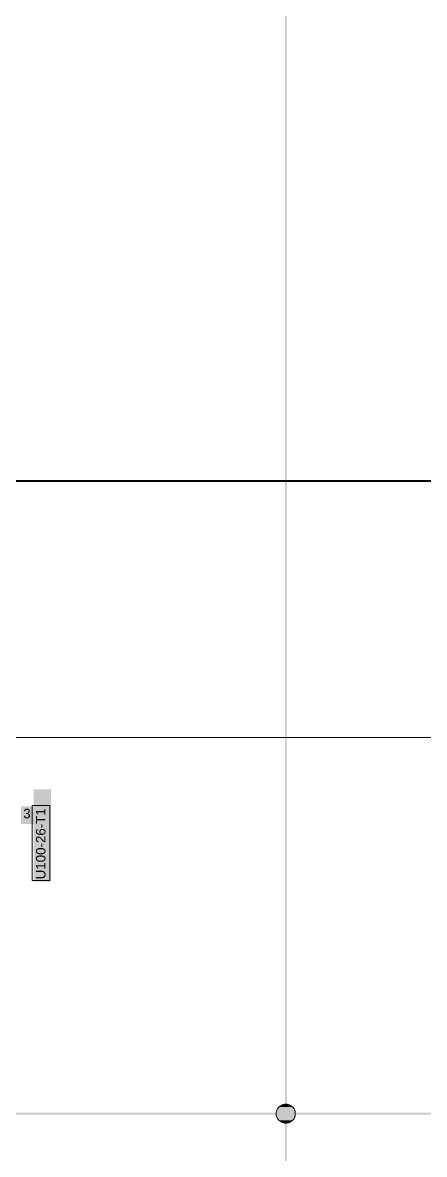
# Model space of a CAD drawing. Extents: x -1132 to 613, y -179 to 712.
# Drawn here: x -631.6 to -568.4, y 148.4 to 326.5 of the extents above; entities that cross this region are included whole.
import ezdxf
from ezdxf.lldxf.tags import DXFTag

# ---------------------------------------------------------------- set-up
doc = ezdxf.new("R2010")
doc.units = 0
doc.layers.get('0').update_dxf_attribs({"lineweight": 13})
doc.layers.add('A-____-MATC-OTLN', color=7, linetype='Strichpunkt - Mittel', lineweight=40, true_color=0x0080ff)
doc.layers.add('EL01_WAN_Leitung_Potentialausgleich', color=1, linetype='fein_strichliert', lineweight=13, true_color=0xff0000)
for name, color, linetype, lineweight in [('A-____-NOTE-TEXT', 7, 'Continuous', 9), ('A-DOOR-____-IDEN', 7, 'Continuous', 5), ('S-GRID-____-OTLN', 7, 'Continuous', 5)]:
    doc.layers.add(name, color=color, linetype=linetype, lineweight=lineweight)
doc.styles.get("Standard").update_dxf_attribs({"font": 'arial.ttf'})
tags = doc.linetypes.add('_Rasterlinie_', pattern=[0.375, 0.2, -0.05, 0.075, -0.05]).pattern_tags.tags
tags[10:11] = [DXFTag(74, 4), DXFTag(75, 0), DXFTag(340, '0'), DXFTag(46, 1.0), DXFTag(50, 0.0), DXFTag(44, 0.0), DXFTag(45, 0.0)]
tags[8:9] = [DXFTag(74, 4), DXFTag(75, 0), DXFTag(340, '0'), DXFTag(46, 1.0), DXFTag(50, 0.0), DXFTag(44, 0.0), DXFTag(45, 0.0)]
tags[6:7] = [DXFTag(74, 4), DXFTag(75, 0), DXFTag(340, '0'), DXFTag(46, 1.0), DXFTag(50, 0.0), DXFTag(44, 0.0), DXFTag(45, 0.0)]
tags[4:5] = [DXFTag(74, 4), DXFTag(75, 0), DXFTag(340, '0'), DXFTag(46, 1.0), DXFTag(50, 0.0), DXFTag(44, 0.0), DXFTag(45, 0.0)]
tags = doc.linetypes.add('fein_strichliert', pattern=[4, 1, -2, 1]).pattern_tags.tags
tags[8:9] = [DXFTag(74, 4), DXFTag(75, 0), DXFTag(340, '0'), DXFTag(46, 0.0), DXFTag(50, 0.0), DXFTag(44, 0.0), DXFTag(45, 0.0)]
tags[6:7] = [DXFTag(74, 4), DXFTag(75, 0), DXFTag(340, '0'), DXFTag(46, 0.0), DXFTag(50, 0.0), DXFTag(44, 0.0), DXFTag(45, 0.0)]
tags[4:5] = [DXFTag(74, 4), DXFTag(75, 0), DXFTag(340, '0'), DXFTag(46, 0.0), DXFTag(50, 0.0), DXFTag(44, 0.0), DXFTag(45, 0.0)]
tags = doc.linetypes.add('Strichpunkt - Mittel', pattern=[0.35, 0.15, -0.1, 0, -0.1]).pattern_tags.tags
tags[10:11] = [DXFTag(74, 4), DXFTag(75, 0), DXFTag(340, '0'), DXFTag(46, 1.0), DXFTag(50, 0.0), DXFTag(44, 0.0), DXFTag(45, 0.0)]
tags[8:9] = [DXFTag(74, 4), DXFTag(75, 0), DXFTag(340, '0'), DXFTag(46, 1.0), DXFTag(50, 0.0), DXFTag(44, 0.0), DXFTag(45, 0.0)]
tags[6:7] = [DXFTag(74, 4), DXFTag(75, 0), DXFTag(340, '0'), DXFTag(46, 1.0), DXFTag(50, 0.0), DXFTag(44, 0.0), DXFTag(45, 0.0)]
tags[4:5] = [DXFTag(74, 4), DXFTag(75, 0), DXFTag(340, '0'), DXFTag(46, 1.0), DXFTag(50, 0.0), DXFTag(44, 0.0), DXFTag(45, 0.0)]

# ---------------------------------------------------------------- blocks, each defined once
blk = doc.blocks.new('Referenz-A0ULN8GXQT', base_point=(-1139.87, -119.94))
at = {"layer": 'A-____-MATC-OTLN', "color": 0, "linetype": 'Strichpunkt - Mittel', "ltscale": 0.4}
blk.add_line((-1114.83, 254.4), (174.99, 254.4), dxfattribs=at)
at = {"layer": 'A-____-NOTE-TEXT', "color": 7, "linetype": 'Continuous', "lineweight": 5, "ltscale": 0.13, "true_color": 0xffffff}
for points in [[(-631.91, 200.39), (-629.71, 200.39), (-631.91, 203.15)], [(-629.71, 200.39), (-631.91, 203.15), (-629.71, 203.15)]]:
    blk.add_solid(points, dxfattribs=at)
at = {"layer": 'A-DOOR-____-IDEN', "color": 0, "linetype": 'Continuous', "ltscale": 0.13}
for p, q in [((-630.15, 191.47), (-630.15, 203.31)), ((-630.15, 203.31), (-627.37, 203.31)), ((-627.37, 203.31), (-627.37, 191.47)), ((-627.37, 191.47), (-630.15, 191.47))]:
    blk.add_line(p, q, dxfattribs=at)
at = {"layer": 'A-DOOR-____-IDEN', "color": 7, "linetype": 'Continuous', "ltscale": 0.13, "true_color": 0xffffff}
for points in [[(-629.9, 191.29), (-627.14, 191.29), (-629.9, 205.83)], [(-627.14, 191.29), (-629.9, 205.83), (-627.14, 205.83)]]:
    blk.add_solid(points, dxfattribs=at)
at = {"layer": 'S-GRID-____-OTLN', "color": 0, "linetype": '_Rasterlinie_', "ltscale": 0.13}
blk.add_line((-1093.45, 214), (174.99, 214), dxfattribs=at)
at = {"layer": 'A-____-NOTE-TEXT', "color": 0, "linetype": 'Continuous', "lineweight": 5, "ltscale": 0.13, "insert": (-631.53, 202.77), "char_height": 1.5, "attachment_point": 1}
blk.add_mtext('{\\fArial;3}', dxfattribs=at)
at = {"layer": 'A-DOOR-____-IDEN', "color": 0, "linetype": 'Continuous', "ltscale": 0.13, "insert": (-629.53, 191.67), "char_height": 1.5, "attachment_point": 1, "rotation": 90}
blk.add_mtext('{\\fArial;U100-26-T1}', dxfattribs=at)
blk = doc.blocks.new('Anschlusspunkt-A0ULN8JPQT', base_point=(-591.7, 153.3))
at = {"color": 0, "linetype": 'ByBlock', "lineweight": -2, "ltscale": 0.13}
for p, q in [((-591.69, 154.99), (-591.7, 154.8)), ((-591.65, 155.19), (-591.69, 154.99)), ((-591.59, 155.37), (-591.65, 155.19)), ((-591.5, 155.55), (-591.59, 155.37)), ((-591.39, 155.71), (-591.5, 155.55)), ((-591.26, 155.86), (-591.39, 155.71)), ((-591.11, 155.99), (-591.26, 155.86)), ((-590.95, 156.1), (-591.11, 155.99)), ((-590.77, 156.18), (-590.95, 156.1)), ((-590.59, 156.25), (-590.77, 156.18)), ((-590.4, 156.29), (-590.59, 156.25)), ((-590.2, 156.3), (-590.4, 156.29)), ((-590, 156.29), (-590.2, 156.3)), ((-589.81, 156.25), (-590, 156.29)), ((-589.63, 156.18), (-589.81, 156.25)), ((-589.45, 156.1), (-589.63, 156.18)), ((-589.29, 155.99), (-589.45, 156.1)), ((-589.14, 155.86), (-589.29, 155.99)), ((-589.01, 155.71), (-589.14, 155.86)), ((-588.9, 155.55), (-589.01, 155.71)), ((-588.81, 155.37), (-588.9, 155.55)), ((-588.75, 155.19), (-588.81, 155.37)), ((-588.71, 154.99), (-588.75, 155.19)), ((-588.7, 154.8), (-588.71, 154.99)), ((-591.7, 154.8), (-591.69, 154.6)), ((-591.69, 154.6), (-591.65, 154.41)), ((-591.65, 154.41), (-591.59, 154.22)), ((-591.59, 154.22), (-591.5, 154.05)), ((-591.5, 154.05), (-591.39, 153.89)), ((-591.39, 153.89), (-591.26, 153.74)), ((-591.26, 153.74), (-591.11, 153.61)), ((-591.11, 153.61), (-590.95, 153.5)), ((-590.95, 153.5), (-590.77, 153.41)), ((-590.77, 153.41), (-590.59, 153.35)), ((-590.59, 153.35), (-590.4, 153.31)), ((-590.4, 153.31), (-590.2, 153.3)), ((-590.2, 153.3), (-590, 153.31)), ((-590, 153.31), (-589.81, 153.35)), ((-589.81, 153.35), (-589.63, 153.41)), ((-589.63, 153.41), (-589.45, 153.5)), ((-589.45, 153.5), (-589.29, 153.61)), ((-589.29, 153.61), (-589.14, 153.74)), ((-589.14, 153.74), (-589.01, 153.89)), ((-589.01, 153.89), (-588.9, 154.05)), ((-588.9, 154.05), (-588.81, 154.22)), ((-588.81, 154.22), (-588.75, 154.41)), ((-588.75, 154.41), (-588.71, 154.6)), ((-588.71, 154.6), (-588.7, 154.8))]:
    blk.add_line(p, q, dxfattribs=at)
for points in [[(-588.7, 154.8), (-591.7, 154.8), (-588.75, 155.18)], [(-591.7, 154.8), (-588.75, 155.18), (-591.65, 155.18)], [(-588.75, 155.19), (-591.65, 155.19), (-588.9, 155.54)], [(-591.65, 155.19), (-588.9, 155.54), (-591.5, 155.54)], [(-588.75, 155.18), (-591.65, 155.18), (-588.75, 155.19)], [(-591.65, 155.18), (-588.75, 155.19), (-591.65, 155.19)], [(-588.9, 155.54), (-591.5, 155.54), (-588.9, 155.56)], [(-591.5, 155.54), (-588.9, 155.56), (-591.49, 155.56)], [(-588.9, 155.56), (-591.49, 155.56), (-589.13, 155.85)], [(-591.49, 155.56), (-589.13, 155.85), (-591.27, 155.85)], [(-589.13, 155.85), (-591.27, 155.85), (-589.15, 155.87)], [(-591.27, 155.85), (-589.15, 155.87), (-591.25, 155.87)], [(-589.15, 155.87), (-591.25, 155.87), (-589.44, 156.09)], [(-591.25, 155.87), (-589.44, 156.09), (-590.96, 156.09)], [(-589.44, 156.09), (-590.96, 156.09), (-589.46, 156.11)], [(-590.96, 156.09), (-589.46, 156.11), (-590.93, 156.11)], [(-589.46, 156.11), (-590.93, 156.11), (-589.8, 156.24)], [(-590.93, 156.11), (-589.8, 156.24), (-590.61, 156.24)], [(-589.8, 156.24), (-590.61, 156.24), (-589.83, 156.25)], [(-590.61, 156.24), (-589.83, 156.25), (-590.53, 156.25)], [(-589.83, 156.25), (-590.53, 156.25), (-590.22, 156.3)], [(-591.65, 154.41), (-588.7, 154.8), (-591.7, 154.8)], [(-588.75, 154.41), (-591.65, 154.41), (-588.7, 154.8)], [(-591.5, 154.06), (-588.75, 154.41), (-591.65, 154.41)], [(-588.75, 154.41), (-591.65, 154.41), (-588.75, 154.41)], [(-591.65, 154.41), (-588.75, 154.41), (-591.65, 154.41)], [(-588.9, 154.06), (-591.5, 154.06), (-588.75, 154.41)], [(-591.49, 154.04), (-588.9, 154.06), (-591.5, 154.06)], [(-588.9, 154.04), (-591.49, 154.04), (-588.9, 154.06)], [(-591.27, 153.75), (-588.9, 154.04), (-591.49, 154.04)], [(-589.13, 153.75), (-591.27, 153.75), (-588.9, 154.04)], [(-591.25, 153.73), (-589.13, 153.75), (-591.27, 153.75)], [(-589.15, 153.73), (-591.25, 153.73), (-589.13, 153.75)], [(-590.96, 153.51), (-589.15, 153.73), (-591.25, 153.73)], [(-589.44, 153.51), (-590.96, 153.51), (-589.15, 153.73)], [(-590.93, 153.49), (-589.44, 153.51), (-590.96, 153.51)], [(-589.46, 153.49), (-590.93, 153.49), (-589.44, 153.51)], [(-590.61, 153.35), (-589.46, 153.49), (-590.93, 153.49)], [(-589.8, 153.35), (-590.61, 153.35), (-589.46, 153.49)], [(-590.53, 153.34), (-589.8, 153.35), (-590.61, 153.35)], [(-589.83, 153.34), (-590.53, 153.34), (-589.8, 153.35)], [(-590.22, 153.3), (-589.83, 153.34), (-590.53, 153.34)]]:
    blk.add_solid(points, dxfattribs=at)

msp = doc.modelspace()

# ---------------------------------------------------------------- linework, layer by layer
at = {"layer": 'EL01_WAN_Leitung_Potentialausgleich', "linetype": 'ByBlock', "ltscale": 0.13}
for points in [[(-590.35, -45.2), (-590.05, -45.2), (-590.35, 411)], [(-590.05, -45.2), (-590.35, 411), (-590.05, 411)], [(174.99, 154.65), (-1035.05, 154.65), (174.99, 154.95)], [(-1035.05, 154.65), (174.99, 154.95), (-1035.05, 154.95)], [(174.99, 154.95), (-1035.05, 154.95), (-1035.05, 154.95)], [(174.99, 154.65), (174.99, 154.65), (-1035.05, 154.65)]]:
    msp.add_solid(points, dxfattribs=at)

# ---------------------------------------------------------------- block references
at = {"color": 9, "lineweight": 25, "ltscale": 0.25, "true_color": 0xc0c0c0}
msp.add_blockref('Referenz-A0ULN8GXQT', (-1139.87, -119.94), dxfattribs=at)
at = {"layer": 'EL01_WAN_Leitung_Potentialausgleich', "linetype": 'ByBlock', "ltscale": 0.13}
msp.add_blockref('Anschlusspunkt-A0ULN8JPQT', (-591.7, 153.3), dxfattribs=at)

doc.saveas('drawing.dxf')
